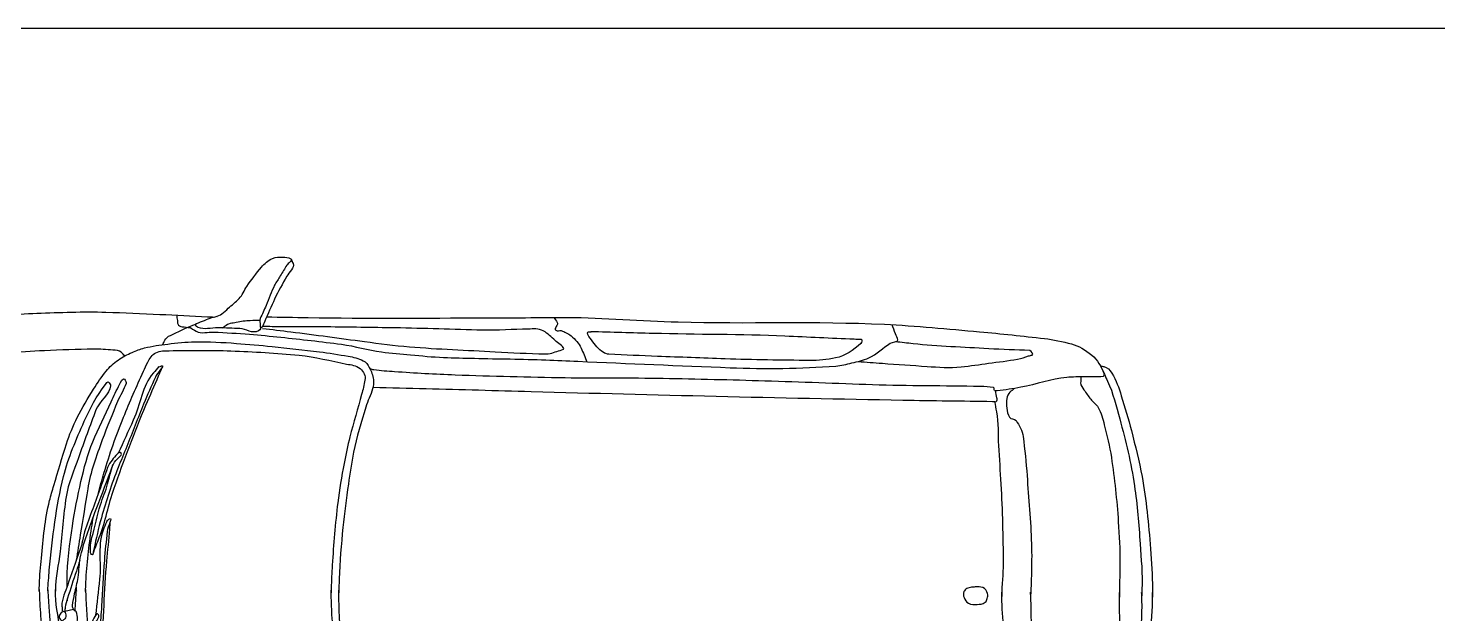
# Model space of a CAD drawing. Header units: millimetres. Extents: x 2646 to 50990, y 12226 to 40347.
# Drawn here: x 41275 to 44903, y 17131 to 18637 of the extents above; entities that cross this region are included whole.
import ezdxf

# ---------------------------------------------------------------- set-up
doc = ezdxf.new("R2010")
doc.units = ezdxf.units.MM
doc.layers.add('www.cad-blocks.net', color=7, linetype='Continuous')

# ---------------------------------------------------------------- blocks, each defined once
blk = doc.blocks.new('A$C5FE4234F')
blk.add_line((0.7653, 0.7818), (0.7871, 0.7884))
for points, knots in [([(0.9864, 1.4782), (0.9879, 1.4819), (0.9894, 1.4857), (0.9909, 1.4895), (0.9932, 1.4955), (0.9991, 1.4998), (1.0048, 1.5029), (1.0235, 1.5129), (1.0422, 1.5224), (1.0612, 1.5315), (1.0743, 1.5377), (1.0874, 1.5438), (1.1005, 1.5499), (1.1117, 1.5551), (1.1252, 1.5559), (1.1347, 1.5639), (1.1404, 1.5686), (1.1453, 1.574), (1.1506, 1.5791), (1.1595, 1.5877), (1.1685, 1.5962), (1.1772, 1.6052), (1.1858, 1.6141), (1.1889, 1.6271), (1.1956, 1.6376), (1.2066, 1.655), (1.2183, 1.6718), (1.231, 1.6884), (1.2387, 1.6983), (1.2468, 1.7068), (1.2589, 1.7126), (1.2674, 1.7166), (1.2758, 1.7161), (1.2843, 1.7164), (1.2915, 1.7167), (1.2987, 1.7176), (1.3058, 1.7132), (1.3087, 1.7115), (1.3056, 1.7071), (1.3038, 1.7049), (1.3015, 1.702), (1.2979, 1.6999), (1.2961, 1.6966), (1.2908, 1.6873), (1.2857, 1.6779), (1.2805, 1.6685), (1.276, 1.6602), (1.2711, 1.6521), (1.2671, 1.6436), (1.259, 1.6266), (1.2541, 1.6082), (1.2474, 1.5906), (1.2431, 1.5792), (1.2384, 1.5678), (1.2339, 1.5564), (1.2301, 1.5464), (1.2416, 1.5303), (1.231, 1.5244), (1.2152, 1.5156), (1.199, 1.5283), (1.1829, 1.5282), (1.1643, 1.5282), (1.1457, 1.5284), (1.1271, 1.5276), (1.118, 1.5272), (1.109, 1.5252), (1.0999, 1.5244), (1.0919, 1.5237), (1.0838, 1.5238), (1.0758, 1.5263), (1.0727, 1.5273), (1.0681, 1.5296), (1.0688, 1.5327), (1.069, 1.5335), (1.0692, 1.5344), (1.0695, 1.5352)], [0, 0, 0, 0, 0.01544, 0.01544, 0.01544, 0.039831, 0.039831, 0.039831, 0.119745, 0.119745, 0.119745, 0.174587, 0.174587, 0.174587, 0.221301, 0.221301, 0.221301, 0.249039, 0.249039, 0.249039, 0.296111, 0.296111, 0.296111, 0.3432, 0.3432, 0.3432, 0.421561, 0.421561, 0.421561, 0.468178, 0.468178, 0.468178, 0.500571, 0.500571, 0.500571, 0.528093, 0.528093, 0.528093, 0.538925, 0.538925, 0.538925, 0.553295, 0.553295, 0.553295, 0.5938, 0.5938, 0.5938, 0.629594, 0.629594, 0.629594, 0.70099, 0.70099, 0.70099, 0.747518, 0.747518, 0.747518, 0.788046, 0.788046, 0.788046, 0.849098, 0.849098, 0.849098, 0.919573, 0.919573, 0.919573, 0.954241, 0.954241, 0.954241, 0.984767, 0.984767, 0.984767, 0.996688, 0.996688, 0.996688, 1, 1, 1, 1]), ([(1.3069, 1.7116), (1.3087, 1.7083), (1.3104, 1.705), (1.3121, 1.7018), (1.3178, 1.6909), (1.3024, 1.6792), (1.2971, 1.668), (1.2876, 1.648), (1.277, 1.6287), (1.2686, 1.6083), (1.2608, 1.589), (1.2535, 1.5695), (1.2459, 1.5501), (1.2438, 1.5449), (1.2417, 1.5397), (1.2396, 1.5346), (1.2392, 1.5335), (1.237, 1.5325), (1.2365, 1.5335), (1.2362, 1.5344), (1.2358, 1.5352), (1.2354, 1.5361)], [0, 0, 0, 0, 0.055509, 0.055509, 0.055509, 0.240686, 0.240686, 0.240686, 0.572313, 0.572313, 0.572313, 0.885408, 0.885408, 0.885408, 0.96948, 0.96948, 0.96948, 0.985897, 0.985897, 0.985897, 1, 1, 1, 1]), ([(1.0514, 1.5267), (1.0579, 1.5233), (1.0644, 1.5198), (1.071, 1.5164), (1.0843, 1.5093), (1.1011, 1.5166), (1.1162, 1.5164), (1.1469, 1.516), (1.1776, 1.516), (1.2082, 1.515), (1.2352, 1.5142), (1.2622, 1.5124), (1.2892, 1.5109), (1.3414, 1.5079), (1.3935, 1.5042), (1.4457, 1.4999), (1.4807, 1.4969), (1.5149, 1.4874), (1.55, 1.4847), (1.5749, 1.4828), (1.5998, 1.4816), (1.6248, 1.4806), (1.6531, 1.4795), (1.6815, 1.4776), (1.7099, 1.4778), (1.7364, 1.4781), (1.7629, 1.4787), (1.7895, 1.4792), (1.8508, 1.4805), (1.9121, 1.4828), (1.9734, 1.4834), (2.0009, 1.4836), (2.0283, 1.4833), (2.0558, 1.4834), (2.1864, 1.4835), (2.317, 1.4841), (2.4476, 1.4847), (2.5384, 1.4852), (2.6289, 1.4905), (2.7194, 1.5013), (2.7334, 1.5029), (2.7469, 1.5071), (2.7606, 1.5109), (2.7752, 1.5149), (2.7895, 1.5193), (2.8031, 1.526), (2.8233, 1.5359), (2.8386, 1.5539), (2.8566, 1.566), (2.8625, 1.5699), (2.8764, 1.5693), (2.8759, 1.5756), (2.8754, 1.5804), (2.8711, 1.5856), (2.869, 1.5907), (2.8658, 1.5985), (2.8626, 1.6062), (2.8594, 1.614)], [0, 0, 0, 0, 0.011723, 0.011723, 0.011723, 0.035683, 0.035683, 0.035683, 0.084334, 0.084334, 0.084334, 0.127226, 0.127226, 0.127226, 0.210201, 0.210201, 0.210201, 0.26596, 0.26596, 0.26596, 0.30559, 0.30559, 0.30559, 0.350629, 0.350629, 0.350629, 0.392746, 0.392746, 0.392746, 0.490062, 0.490062, 0.490062, 0.533625, 0.533625, 0.533625, 0.740914, 0.740914, 0.740914, 0.884938, 0.884938, 0.884938, 0.907309, 0.907309, 0.907309, 0.931199, 0.931199, 0.931199, 0.966523, 0.966523, 0.966523, 0.977895, 0.977895, 0.977895, 0.98669, 0.98669, 0.98669, 1, 1, 1, 1]), ([(1.2503, 1.5614), (1.2859, 1.5625), (1.3215, 1.5635), (1.3571, 1.5646), (1.5075, 1.569), (1.6577, 1.5771), (1.808, 1.5839), (1.8799, 1.5871), (1.9516, 1.5919), (2.0235, 1.5949), (2.1186, 1.5987), (2.2139, 1.5947), (2.309, 1.5962), (2.4858, 1.5992), (2.6627, 1.6147), (2.8395, 1.6141), (2.9214, 1.6139), (3.0033, 1.6094), (3.0852, 1.6059), (3.1411, 1.6035), (3.1968, 1.5999), (3.2526, 1.5962), (3.2762, 1.5947), (3.2994, 1.5903), (3.3226, 1.5852), (3.3422, 1.5809), (3.359, 1.5721), (3.3762, 1.5591), (3.392, 1.547), (3.4016, 1.5307), (3.4091, 1.515), (3.4104, 1.5122), (3.411, 1.506), (3.4077, 1.5054), (3.3922, 1.5025), (3.3766, 1.5039), (3.3611, 1.5026), (3.3455, 1.5013), (3.3299, 1.5008), (3.3144, 1.4985), (3.2745, 1.4925), (3.2371, 1.4777), (3.1977, 1.4682), (3.1776, 1.4633), (3.1575, 1.4594), (3.1373, 1.4558), (3.135, 1.4554), (3.1328, 1.4562), (3.1305, 1.4572), (3.1281, 1.4582), (3.1302, 1.4638), (3.1277, 1.4641), (3.1163, 1.4654), (3.1049, 1.4658), (3.0934, 1.4655), (3.001, 1.4628), (2.9086, 1.4584), (2.8162, 1.4572), (2.7237, 1.456), (2.6313, 1.4559), (2.5389, 1.4544), (2.4515, 1.4531), (2.3641, 1.4513), (2.2767, 1.4489), (2.1928, 1.4466), (2.1089, 1.4419), (2.0249, 1.4393), (1.9306, 1.4364), (1.8364, 1.4348), (1.7421, 1.4338), (1.69, 1.4332), (1.6378, 1.4341), (1.5857, 1.4352), (1.5678, 1.4355), (1.5499, 1.4357), (1.5321, 1.4379), (1.5289, 1.4383), (1.5256, 1.4388), (1.5223, 1.4392)], [0, 0, 0, 0, 0.026108, 0.026108, 0.026108, 0.136308, 0.136308, 0.136308, 0.188997, 0.188997, 0.188997, 0.25871, 0.25871, 0.25871, 0.388323, 0.388323, 0.388323, 0.44835, 0.44835, 0.44835, 0.489307, 0.489307, 0.489307, 0.50661, 0.50661, 0.50661, 0.521158, 0.521158, 0.521158, 0.534591, 0.534591, 0.534591, 0.536968, 0.536968, 0.536968, 0.548383, 0.548383, 0.548383, 0.559823, 0.559823, 0.559823, 0.589255, 0.589255, 0.589255, 0.604309, 0.604309, 0.604309, 0.606019, 0.606019, 0.606019, 0.607828, 0.607828, 0.607828, 0.616214, 0.616214, 0.616214, 0.683946, 0.683946, 0.683946, 0.751651, 0.751651, 0.751651, 0.81568, 0.81568, 0.81568, 0.877227, 0.877227, 0.877227, 0.946283, 0.946283, 0.946283, 0.984492, 0.984492, 0.984492, 0.99758, 0.99758, 0.99758, 1, 1, 1, 1]), ([(1.2411, 1.5315), (1.2654, 1.5297), (1.2896, 1.5279), (1.3139, 1.526), (1.3775, 1.5212), (1.4411, 1.5149), (1.5047, 1.5095), (1.5435, 1.5062), (1.5824, 1.5027), (1.6213, 1.5013), (1.695, 1.4984), (1.7687, 1.4993), (1.8423, 1.4985), (1.8849, 1.4981), (1.9274, 1.4977), (1.97, 1.4985), (1.9819, 1.4987), (1.9929, 1.5037), (2.0043, 1.5081), (2.0092, 1.5101), (2.0192, 1.5119), (2.018, 1.515), (2.0156, 1.5211), (2.0027, 1.528), (1.9947, 1.5343), (1.9842, 1.5425), (1.9762, 1.5514), (1.9631, 1.5577), (1.9503, 1.5638), (1.9375, 1.5612), (1.9247, 1.5605), (1.8853, 1.5582), (1.846, 1.5531), (1.8066, 1.5522), (1.7317, 1.5505), (1.6566, 1.5503), (1.5815, 1.5481), (1.523, 1.5463), (1.4644, 1.5446), (1.4059, 1.5426), (1.3592, 1.5409), (1.3125, 1.538), (1.2659, 1.537), (1.2574, 1.5369), (1.2489, 1.5367), (1.2404, 1.5365)], [0, 0, 0, 0, 0.046352, 0.046352, 0.046352, 0.168022, 0.168022, 0.168022, 0.242332, 0.242332, 0.242332, 0.382744, 0.382744, 0.382744, 0.463846, 0.463846, 0.463846, 0.48649, 0.48649, 0.48649, 0.496247, 0.496247, 0.496247, 0.515476, 0.515476, 0.515476, 0.540443, 0.540443, 0.540443, 0.564924, 0.564924, 0.564924, 0.640104, 0.640104, 0.640104, 0.783146, 0.783146, 0.783146, 0.894824, 0.894824, 0.894824, 0.983843, 0.983843, 0.983843, 1, 1, 1, 1]), ([(1.9887, 1.5933), (1.9918, 1.5892), (1.995, 1.5852), (1.9981, 1.5811), (2.0023, 1.5756), (1.9893, 1.5652), (1.9954, 1.5605), (1.9993, 1.5574), (2.0049, 1.5619), (2.0091, 1.5605), (2.0179, 1.5573), (2.0271, 1.5544), (2.0352, 1.5481), (2.0466, 1.5391), (2.0567, 1.5301), (2.0626, 1.5178), (2.0681, 1.5063), (2.0736, 1.4948), (2.0791, 1.4834)], [0, 0, 0, 0, 0.097634, 0.097634, 0.097634, 0.229606, 0.229606, 0.229606, 0.316556, 0.316556, 0.316556, 0.499472, 0.499472, 0.499472, 0.758434, 0.758434, 0.758434, 1, 1, 1, 1]), ([(2.0853, 1.5618), (2.1388, 1.5627), (2.1923, 1.5637), (2.2459, 1.5646), (2.3589, 1.5665), (2.4718, 1.5728), (2.5849, 1.5728), (2.6444, 1.5728), (2.7038, 1.5728), (2.7633, 1.5728), (2.7693, 1.5728), (2.7752, 1.5728), (2.7812, 1.5728), (2.7848, 1.5728), (2.7839, 1.5643), (2.7812, 1.5618), (2.7628, 1.5453), (2.7426, 1.5275), (2.718, 1.5219), (2.6961, 1.5169), (2.6743, 1.5129), (2.6521, 1.5123), (2.5794, 1.5101), (2.5067, 1.5074), (2.4339, 1.5068), (2.3758, 1.5062), (2.3177, 1.5058), (2.2596, 1.5054), (2.218, 1.5051), (2.1763, 1.5052), (2.1347, 1.5054), (2.1295, 1.5054), (2.1244, 1.5067), (2.1196, 1.5095), (2.1061, 1.5172), (2.0981, 1.528), (2.088, 1.5398), (2.0832, 1.5455), (2.0772, 1.5519), (2.077, 1.5577), (2.077, 1.5588), (2.0785, 1.5605), (2.0798, 1.5605), (2.0821, 1.5605), (2.0844, 1.5605), (2.0866, 1.5605)], [0, 0, 0, 0, 0.110236, 0.110236, 0.110236, 0.342992, 0.342992, 0.342992, 0.465458, 0.465458, 0.465458, 0.477705, 0.477705, 0.477705, 0.485264, 0.485264, 0.485264, 0.536535, 0.536535, 0.536535, 0.582235, 0.582235, 0.582235, 0.732069, 0.732069, 0.732069, 0.851713, 0.851713, 0.851713, 0.93744, 0.93744, 0.93744, 0.948183, 0.948183, 0.948183, 0.97821, 0.97821, 0.97821, 0.992621, 0.992621, 0.992621, 0.99529, 0.99529, 0.99529, 1, 1, 1, 1]), ([(2.776, 1.5154), (2.7969, 1.5148), (2.8179, 1.5142), (2.8388, 1.5136), (2.8772, 1.5126), (2.9157, 1.5117), (2.9541, 1.5109), (2.9834, 1.5102), (3.0127, 1.5091), (3.0419, 1.5136), (3.0656, 1.5173), (3.0886, 1.5218), (3.1119, 1.526), (3.1367, 1.5305), (3.1614, 1.5347), (3.1861, 1.5398), (3.1956, 1.5418), (3.2044, 1.5463), (3.2135, 1.5494), (3.2167, 1.5505), (3.2201, 1.5512), (3.2231, 1.5522), (3.227, 1.5535), (3.2206, 1.5631), (3.2163, 1.5632), (3.181, 1.5643), (3.1458, 1.5625), (3.1106, 1.5632), (3.0456, 1.5645), (2.9805, 1.563), (2.9157, 1.5673), (2.9005, 1.5683), (2.8854, 1.5694), (2.8703, 1.5704)], [0, 0, 0, 0, 0.077528, 0.077528, 0.077528, 0.21978, 0.21978, 0.21978, 0.328184, 0.328184, 0.328184, 0.415869, 0.415869, 0.415869, 0.508854, 0.508854, 0.508854, 0.54474, 0.54474, 0.54474, 0.557068, 0.557068, 0.557068, 0.573074, 0.573074, 0.573074, 0.703434, 0.703434, 0.703434, 0.943893, 0.943893, 0.943893, 1, 1, 1, 1]), ([(0, 0.8032), (0, 0.8073), (0.0001, 0.8115), (0.0001, 0.8157), (0.0011, 0.8795), (0.0037, 0.9436), (0.0153, 1.0066), (0.0238, 1.0527), (0.0337, 1.0983), (0.0425, 1.1442), (0.0466, 1.1654), (0.0505, 1.1866), (0.0546, 1.2078), (0.0622, 1.2469), (0.0756, 1.2846), (0.0882, 1.3227), (0.0945, 1.342), (0.1013, 1.361), (0.1148, 1.3773), (0.1266, 1.3917), (0.1414, 1.4009), (0.1566, 1.4104), (0.1697, 1.4186), (0.1826, 1.4265), (0.1965, 1.4333), (0.2366, 1.4527), (0.2769, 1.4702), (0.3195, 1.4825), (0.3683, 1.4966), (0.4173, 1.5081), (0.4671, 1.5175), (0.5023, 1.5241), (0.5374, 1.5307), (0.5729, 1.5353), (0.6016, 1.539), (0.6303, 1.5419), (0.6591, 1.5442), (0.7182, 1.549), (0.7773, 1.5541), (0.8366, 1.555), (0.8828, 1.5557), (0.9291, 1.5558), (0.9754, 1.5556), (1.0163, 1.5555), (1.0573, 1.555), (1.0983, 1.555), (1.104, 1.555), (1.1096, 1.555), (1.1153, 1.555)], [0, 0, 0, 0, 0.007683, 0.007683, 0.007683, 0.125649, 0.125649, 0.125649, 0.212062, 0.212062, 0.212062, 0.251911, 0.251911, 0.251911, 0.325662, 0.325662, 0.325662, 0.363112, 0.363112, 0.363112, 0.395949, 0.395949, 0.395949, 0.424294, 0.424294, 0.424294, 0.505873, 0.505873, 0.505873, 0.599338, 0.599338, 0.599338, 0.665442, 0.665442, 0.665442, 0.71881, 0.71881, 0.71881, 0.828307, 0.828307, 0.828307, 0.913794, 0.913794, 0.913794, 0.989522, 0.989522, 0.989522, 1, 1, 1, 1]), ([(1.0181, 1.5554), (1.0193, 1.5508), (1.0204, 1.5462), (1.0216, 1.5416), (1.0222, 1.5389), (1.0209, 1.536), (1.0223, 1.5333), (1.0245, 1.5289), (1.0294, 1.5267), (1.0339, 1.5264), (1.0408, 1.526), (1.0476, 1.5256), (1.0544, 1.5252)], [0, 0, 0, 0, 0.251232, 0.251232, 0.251232, 0.398162, 0.398162, 0.398162, 0.63827, 0.63827, 0.63827, 1, 1, 1, 1]), ([(1.1387, 1.528), (1.1406, 1.5298), (1.1425, 1.5317), (1.1444, 1.5335), (1.1517, 1.5406), (1.1629, 1.5422), (1.1729, 1.5444), (1.1847, 1.5471), (1.1965, 1.5499), (1.2086, 1.5507), (1.2168, 1.5512), (1.225, 1.5517), (1.2331, 1.5522)], [0, 0, 0, 0, 0.080213, 0.080213, 0.080213, 0.387183, 0.387183, 0.387183, 0.752255, 0.752255, 0.752255, 1, 1, 1, 1]), ([(3.4, 1.532), (3.4029, 1.5317), (3.4058, 1.5313), (3.4087, 1.531), (3.4174, 1.5299), (3.425, 1.523), (3.43, 1.5153), (3.4419, 1.4968), (3.45, 1.4781), (3.457, 1.4582), (3.4674, 1.4287), (3.4779, 1.3995), (3.4869, 1.3697), (3.4987, 1.3309), (3.5104, 1.2922), (3.5197, 1.2527), (3.5266, 1.2229), (3.5321, 1.1929), (3.5367, 1.1627), (3.5415, 1.1314), (3.5459, 1.1), (3.5495, 1.0685), (3.5535, 1.0343), (3.5581, 1.0002), (3.5595, 0.9658), (3.5598, 0.9585), (3.5601, 0.9511), (3.5604, 0.9438)], [0, 0, 0, 0, 0.013963, 0.013963, 0.013963, 0.056349, 0.056349, 0.056349, 0.157398, 0.157398, 0.157398, 0.306807, 0.306807, 0.306807, 0.501208, 0.501208, 0.501208, 0.647616, 0.647616, 0.647616, 0.799691, 0.799691, 0.799691, 0.964847, 0.964847, 0.964847, 1, 1, 1, 1]), ([(3.4019, 1.5289), (3.4079, 1.5172), (3.414, 1.5055), (3.42, 1.4939), (3.4357, 1.4637), (3.4453, 1.4308), (3.4556, 1.3982), (3.4735, 1.3422), (3.4901, 1.2861), (3.5012, 1.2284), (3.5106, 1.1791), (3.5171, 1.1297), (3.5225, 1.08), (3.5268, 1.041), (3.5325, 1.0021), (3.5325, 0.9629), (3.5325, 0.9562), (3.5325, 0.9495), (3.5325, 0.9427)], [0, 0, 0, 0, 0.065251, 0.065251, 0.065251, 0.233902, 0.233902, 0.233902, 0.524564, 0.524564, 0.524564, 0.772447, 0.772447, 0.772447, 0.966602, 0.966602, 0.966602, 1, 1, 1, 1]), ([(0.6972, 0.8307), (0.6971, 0.8368), (0.6971, 0.8428), (0.697, 0.8489), (0.6967, 0.8711), (0.698, 0.8934), (0.699, 0.9156), (0.7013, 0.9654), (0.7035, 1.0153), (0.7134, 1.0643), (0.7161, 1.0776), (0.7194, 1.0906), (0.7227, 1.1037), (0.7315, 1.14), (0.7405, 1.1761), (0.7501, 1.2121), (0.7564, 1.2358), (0.7651, 1.2587), (0.775, 1.2813), (0.7862, 1.3071), (0.7997, 1.3315), (0.8135, 1.3561), (0.8227, 1.3725), (0.8327, 1.3882), (0.8439, 1.4035), (0.8523, 1.4149), (0.8623, 1.4246), (0.8736, 1.4333), (0.8846, 1.4417), (0.8961, 1.4485), (0.9085, 1.4546), (0.9187, 1.4596), (0.9288, 1.4644), (0.9397, 1.4675), (0.9593, 1.473), (0.979, 1.4771), (0.9991, 1.4803), (1.0223, 1.4841), (1.0454, 1.488), (1.0688, 1.4892), (1.1044, 1.491), (1.14, 1.4912), (1.1755, 1.49), (1.2062, 1.4889), (1.237, 1.4877), (1.2677, 1.486), (1.3085, 1.4837), (1.3492, 1.4808), (1.39, 1.4779), (1.4149, 1.4761), (1.4397, 1.4728), (1.4645, 1.4699), (1.4779, 1.4683), (1.491, 1.466), (1.5038, 1.4602), (1.5112, 1.4569), (1.5155, 1.4504), (1.5199, 1.4433), (1.5259, 1.4334), (1.5302, 1.4236), (1.5319, 1.4128), (1.5331, 1.4048), (1.5332, 1.3964), (1.5311, 1.3886), (1.5268, 1.3726), (1.5199, 1.3573), (1.5158, 1.3412), (1.5061, 1.3024), (1.4953, 1.2636), (1.4894, 1.2239), (1.4853, 1.1964), (1.4823, 1.1688), (1.4798, 1.1411), (1.4764, 1.1039), (1.4731, 1.0667), (1.4709, 1.0293), (1.4684, 0.9851), (1.4664, 0.941), (1.4669, 0.8968), (1.4671, 0.8849), (1.4676, 0.873), (1.4677, 0.8612)], [0, 0, 0, 0, 0.009558, 0.009558, 0.009558, 0.044718, 0.044718, 0.044718, 0.123377, 0.123377, 0.123377, 0.144685, 0.144685, 0.144685, 0.203547, 0.203547, 0.203547, 0.242242, 0.242242, 0.242242, 0.286528, 0.286528, 0.286528, 0.316217, 0.316217, 0.316217, 0.33834, 0.33834, 0.33834, 0.359861, 0.359861, 0.359861, 0.377665, 0.377665, 0.377665, 0.40963, 0.40963, 0.40963, 0.446651, 0.446651, 0.446651, 0.502798, 0.502798, 0.502798, 0.551392, 0.551392, 0.551392, 0.61591, 0.61591, 0.61591, 0.655398, 0.655398, 0.655398, 0.676698, 0.676698, 0.676698, 0.68896, 0.68896, 0.68896, 0.706251, 0.706251, 0.706251, 0.718961, 0.718961, 0.718961, 0.745199, 0.745199, 0.745199, 0.808488, 0.808488, 0.808488, 0.852395, 0.852395, 0.852395, 0.911434, 0.911434, 0.911434, 0.981248, 0.981248, 0.981248, 1, 1, 1, 1]), ([(3.3509, 1.5019), (3.3509, 1.4966), (3.3509, 1.4914), (3.3509, 1.4861), (3.351, 1.4797), (3.3564, 1.4745), (3.3602, 1.4692), (3.3662, 1.461), (3.3723, 1.4532), (3.3787, 1.4456), (3.3849, 1.4383), (3.3936, 1.4334), (3.3989, 1.4253), (3.4078, 1.4118), (3.4121, 1.3966), (3.4166, 1.3814), (3.4247, 1.3539), (3.4331, 1.3267), (3.4385, 1.2986), (3.449, 1.2439), (3.4576, 1.1893), (3.4638, 1.134), (3.4678, 1.0983), (3.4716, 1.0626), (3.473, 1.0267), (3.474, 1.0034), (3.4736, 0.98), (3.4747, 0.9566), (3.475, 0.9512), (3.4752, 0.9459), (3.4755, 0.9405)], [0, 0, 0, 0, 0.026845, 0.026845, 0.026845, 0.05966, 0.05966, 0.05966, 0.11083, 0.11083, 0.11083, 0.159586, 0.159586, 0.159586, 0.240232, 0.240232, 0.240232, 0.386066, 0.386066, 0.386066, 0.669605, 0.669605, 0.669605, 0.852993, 0.852993, 0.852993, 0.972434, 0.972434, 0.972434, 1, 1, 1, 1]), ([(0.8901, 1.4446), (0.8869, 1.4476), (0.8837, 1.4506), (0.8804, 1.4536), (0.875, 1.4586), (0.8662, 1.4582), (0.8588, 1.4584), (0.8421, 1.4589), (0.8252, 1.4595), (0.8085, 1.4584), (0.7665, 1.4556), (0.7245, 1.4531), (0.6827, 1.4488), (0.6179, 1.4421), (0.5532, 1.4353), (0.4885, 1.4284), (0.4485, 1.4241), (0.4085, 1.4199), (0.3686, 1.4151), (0.3195, 1.4092), (0.271, 1.3992), (0.2224, 1.3899), (0.2004, 1.3857), (0.1786, 1.3804), (0.1565, 1.3767), (0.155, 1.3764), (0.1535, 1.3762), (0.1521, 1.3759)], [0, 0, 0, 0, 0.017744, 0.017744, 0.017744, 0.047302, 0.047302, 0.047302, 0.114618, 0.114618, 0.114618, 0.283398, 0.283398, 0.283398, 0.544479, 0.544479, 0.544479, 0.705728, 0.705728, 0.705728, 0.904157, 0.904157, 0.904157, 0.994065, 0.994065, 0.994065, 1, 1, 1, 1]), ([(0.8377, 1.0869), (0.8413, 1.1052), (0.8455, 1.1233), (0.85, 1.1414), (0.8622, 1.1907), (0.8771, 1.2391), (0.8939, 1.2871), (0.9081, 1.3276), (0.9239, 1.3674), (0.9395, 1.4074), (0.9426, 1.4154), (0.9461, 1.4232), (0.9496, 1.4311), (0.9541, 1.441), (0.9596, 1.451), (0.9699, 1.4565), (0.9808, 1.4623), (0.9922, 1.4626), (1.0037, 1.4633), (1.0566, 1.4663), (1.1095, 1.4696), (1.1624, 1.47), (1.2209, 1.4705), (1.2795, 1.4699), (1.338, 1.4666), (1.3795, 1.4644), (1.4203, 1.4563), (1.4613, 1.4497), (1.4735, 1.4478), (1.4853, 1.4479), (1.4968, 1.4395), (1.5067, 1.4323), (1.5117, 1.4212), (1.5103, 1.4107), (1.5087, 1.3983), (1.5063, 1.3858), (1.5035, 1.3735), (1.4953, 1.3367), (1.4857, 1.3003), (1.4782, 1.2634), (1.4736, 1.2403), (1.4698, 1.2172), (1.4664, 1.1939), (1.4614, 1.1601), (1.4571, 1.1263), (1.4546, 1.0923), (1.4506, 1.0387), (1.4486, 0.985), (1.4478, 0.9314), (1.4475, 0.9116), (1.4471, 0.8918), (1.4478, 0.8721), (1.448, 0.8682), (1.4481, 0.8643), (1.4482, 0.8604)], [0, 0, 0, 0, 0.03693, 0.03693, 0.03693, 0.137509, 0.137509, 0.137509, 0.222535, 0.222535, 0.222535, 0.239582, 0.239582, 0.239582, 0.261067, 0.261067, 0.261067, 0.283839, 0.283839, 0.283839, 0.388875, 0.388875, 0.388875, 0.505, 0.505, 0.505, 0.587262, 0.587262, 0.587262, 0.61165, 0.61165, 0.61165, 0.632678, 0.632678, 0.632678, 0.657714, 0.657714, 0.657714, 0.7324, 0.7324, 0.7324, 0.778971, 0.778971, 0.778971, 0.84661, 0.84661, 0.84661, 0.953081, 0.953081, 0.953081, 0.992274, 0.992274, 0.992274, 1, 1, 1, 1]), ([(1.532, 1.3929), (1.5775, 1.3939), (1.623, 1.3949), (1.6685, 1.3958), (1.7587, 1.3978), (1.8489, 1.3989), (1.9391, 1.4005), (2.0977, 1.4034), (2.2564, 1.4065), (2.415, 1.4099), (2.5752, 1.4132), (2.7354, 1.4174), (2.8956, 1.4216), (2.9726, 1.4236), (3.0496, 1.4263), (3.1266, 1.4286), (3.1297, 1.4287), (3.1328, 1.4273), (3.1359, 1.4288), (3.139, 1.4302), (3.1379, 1.4349), (3.1372, 1.4379), (3.1359, 1.444), (3.1345, 1.4501), (3.1331, 1.4562)], [0, 0, 0, 0, 0.083621, 0.083621, 0.083621, 0.249431, 0.249431, 0.249431, 0.541039, 0.541039, 0.541039, 0.835537, 0.835537, 0.835537, 0.97709, 0.97709, 0.97709, 0.98284, 0.98284, 0.98284, 0.988502, 0.988502, 0.988502, 1, 1, 1, 1]), ([(3.1808, 1.4643), (3.1771, 1.4609), (3.1735, 1.4574), (3.1699, 1.454), (3.1657, 1.45), (3.1641, 1.4437), (3.1631, 1.438), (3.1618, 1.4296), (3.1627, 1.421), (3.164, 1.4126), (3.1652, 1.4047), (3.1672, 1.397), (3.1716, 1.3898), (3.175, 1.384), (3.1854, 1.3875), (3.1892, 1.3822), (3.1984, 1.3698), (3.207, 1.3566), (3.2095, 1.3417), (3.2149, 1.3085), (3.2199, 1.2753), (3.2238, 1.242), (3.2306, 1.1838), (3.2385, 1.1258), (3.2431, 1.0673), (3.2453, 1.0397), (3.2461, 1.0121), (3.2465, 0.9845), (3.2468, 0.9679), (3.2473, 0.9513), (3.2465, 0.9347), (3.2465, 0.9336), (3.2464, 0.9325), (3.2464, 0.9314)], [0, 0, 0, 0, 0.026879, 0.026879, 0.026879, 0.058029, 0.058029, 0.058029, 0.103407, 0.103407, 0.103407, 0.146418, 0.146418, 0.146418, 0.180868, 0.180868, 0.180868, 0.261947, 0.261947, 0.261947, 0.442161, 0.442161, 0.442161, 0.756704, 0.756704, 0.756704, 0.904976, 0.904976, 0.904976, 0.994168, 0.994168, 0.994168, 1, 1, 1, 1]), ([(0.9788, 1.4209), (0.9811, 1.4217), (0.9834, 1.4225), (0.9857, 1.4232), (0.9961, 1.4267), (0.9751, 1.4041), (0.9712, 1.3939), (0.9621, 1.3703), (0.9525, 1.3471), (0.9441, 1.3233), (0.9311, 1.2864), (0.9187, 1.2492), (0.9057, 1.2123), (0.8993, 1.1938), (0.8922, 1.1756), (0.8857, 1.1571), (0.8707, 1.1142), (0.8592, 1.0703), (0.8486, 1.0261), (0.8421, 0.9992), (0.8378, 0.972), (0.8327, 0.945), (0.8318, 0.9403), (0.8318, 0.9354), (0.831, 0.9309), (0.8306, 0.9285), (0.8248, 0.9325), (0.8245, 0.935), (0.8232, 0.9481), (0.8241, 0.9616), (0.8267, 0.9745), (0.8325, 1.0029), (0.8375, 1.0316), (0.8449, 1.0597), (0.8498, 1.078), (0.8566, 1.0956), (0.8606, 1.114), (0.8642, 1.1307), (0.8678, 1.1474), (0.8715, 1.164)], [0, 0, 0, 0, 0.009526, 0.009526, 0.009526, 0.052295, 0.052295, 0.052295, 0.150844, 0.150844, 0.150844, 0.303977, 0.303977, 0.303977, 0.380571, 0.380571, 0.380571, 0.558138, 0.558138, 0.558138, 0.6659, 0.6659, 0.6659, 0.684366, 0.684366, 0.684366, 0.694359, 0.694359, 0.694359, 0.745933, 0.745933, 0.745933, 0.859593, 0.859593, 0.859593, 0.933253, 0.933253, 0.933253, 1, 1, 1, 1]), ([(0.8314, 0.933), (0.8361, 0.9471), (0.8408, 0.9611), (0.8456, 0.9752), (0.8596, 1.0171), (0.8651, 1.0615), (0.878, 1.1038), (0.9001, 1.1767), (0.9234, 1.2493), (0.9501, 1.3206), (0.9597, 1.3463), (0.9697, 1.3717), (0.9792, 1.3974), (0.9817, 1.4042), (0.9842, 1.411), (0.9867, 1.4178)], [0, 0, 0, 0, 0.087302, 0.087302, 0.087302, 0.347691, 0.347691, 0.347691, 0.796219, 0.796219, 0.796219, 0.957354, 0.957354, 0.957354, 1, 1, 1, 1]), ([(0.9789, 1.4212), (0.9744, 1.4156), (0.9699, 1.4099), (0.9654, 1.4043), (0.9378, 1.3699), (0.9357, 1.3213), (0.9193, 1.2804), (0.9077, 1.2517), (0.8962, 1.2229), (0.8846, 1.1941)], [0, 0, 0, 0, 0.087951, 0.087951, 0.087951, 0.623028, 0.623028, 0.623028, 1, 1, 1, 1]), ([(3.1316, 1.4281), (3.1337, 1.4194), (3.1358, 1.4108), (3.1379, 1.402), (3.1447, 1.3735), (3.144, 1.3445), (3.147, 1.3157), (3.1505, 1.2828), (3.154, 1.2499), (3.1574, 1.217), (3.1646, 1.1495), (3.1689, 1.0816), (3.1728, 1.0138), (3.1743, 0.986), (3.1702, 0.9579), (3.1728, 0.9302), (3.1728, 0.9296), (3.1729, 0.9291), (3.1729, 0.9285)], [0, 0, 0, 0, 0.053623, 0.053623, 0.053623, 0.226432, 0.226432, 0.226432, 0.424114, 0.424114, 0.424114, 0.830025, 0.830025, 0.830025, 0.996669, 0.996669, 0.996669, 1, 1, 1, 1]), ([(0.7683, 0.8457), (0.7681, 0.8514), (0.7678, 0.8571), (0.7676, 0.8629), (0.7657, 0.909), (0.7706, 0.9552), (0.7752, 1.0013), (0.779, 1.0402), (0.7848, 1.0785), (0.7919, 1.1169), (0.7983, 1.152), (0.8052, 1.187), (0.8177, 1.2204), (0.8309, 1.2559), (0.8457, 1.2905), (0.8601, 1.3254), (0.8665, 1.3407), (0.8729, 1.3558), (0.8798, 1.371), (0.8824, 1.3766), (0.8884, 1.3902), (0.892, 1.3847), (0.8943, 1.3813), (0.8975, 1.3776), (0.8965, 1.3741), (0.8923, 1.3584), (0.8825, 1.3427), (0.8768, 1.3269), (0.865, 1.2941), (0.8526, 1.2604), (0.8419, 1.2265), (0.8287, 1.1845), (0.8151, 1.1423), (0.8101, 1.0987), (0.8055, 1.0591), (0.8009, 1.0196), (0.7964, 0.98), (0.7939, 0.9581), (0.7911, 0.9363), (0.7889, 0.9144)], [0, 0, 0, 0, 0.016412, 0.016412, 0.016412, 0.148876, 0.148876, 0.148876, 0.260485, 0.260485, 0.260485, 0.362346, 0.362346, 0.362346, 0.470533, 0.470533, 0.470533, 0.518033, 0.518033, 0.518033, 0.535512, 0.535512, 0.535512, 0.546576, 0.546576, 0.546576, 0.595413, 0.595413, 0.595413, 0.696968, 0.696968, 0.696968, 0.822796, 0.822796, 0.822796, 0.936915, 0.936915, 0.936915, 1, 1, 1, 1]), ([(0.7191, 0.8324), (0.7196, 0.8502), (0.7201, 0.8679), (0.7206, 0.8857), (0.7218, 0.9274), (0.726, 0.9689), (0.7297, 1.0104), (0.7331, 1.0498), (0.7387, 1.0887), (0.7464, 1.1276), (0.7562, 1.1775), (0.7751, 1.2244), (0.7934, 1.2721), (0.8065, 1.3066), (0.8221, 1.3374), (0.8434, 1.3695), (0.8453, 1.3724), (0.8487, 1.3776), (0.851, 1.3756), (0.8537, 1.3733), (0.8572, 1.3697), (0.8571, 1.3665), (0.8565, 1.3452), (0.8297, 1.3253), (0.8222, 1.3026), (0.8088, 1.2617), (0.795, 1.2198), (0.7828, 1.1778), (0.7729, 1.144), (0.7591, 1.1109), (0.7555, 1.0759), (0.7505, 1.0288), (0.7497, 0.9815), (0.7464, 0.9344), (0.744, 0.9009), (0.7364, 0.8674), (0.7388, 0.8339), (0.7388, 0.8334), (0.7388, 0.8329), (0.7389, 0.8324)], [0, 0, 0, 0, 0.047055, 0.047055, 0.047055, 0.157549, 0.157549, 0.157549, 0.262075, 0.262075, 0.262075, 0.396333, 0.396333, 0.396333, 0.493043, 0.493043, 0.493043, 0.501633, 0.501633, 0.501633, 0.511315, 0.511315, 0.511315, 0.575624, 0.575624, 0.575624, 0.6912, 0.6912, 0.6912, 0.784417, 0.784417, 0.784417, 0.909658, 0.909658, 0.909658, 0.99861, 0.99861, 0.99861, 1, 1, 1, 1]), ([(0.8012, 0.9554), (0.7914, 0.9225), (0.7816, 0.8897), (0.7718, 0.8568), (0.7664, 0.8387), (0.7595, 0.8207), (0.7568, 0.8021), (0.7563, 0.7989), (0.7575, 0.7956), (0.7577, 0.7923), (0.758, 0.7887), (0.7582, 0.785), (0.7583, 0.7814), (0.7584, 0.7775), (0.7528, 0.775), (0.7521, 0.7715), (0.7514, 0.7683), (0.7515, 0.7638), (0.7545, 0.7607), (0.7576, 0.7572), (0.761, 0.7554), (0.765, 0.7548), (0.7717, 0.7537), (0.7783, 0.7531), (0.785, 0.7524), (0.7887, 0.752), (0.7924, 0.7486), (0.7961, 0.7518), (0.7998, 0.7551), (0.7985, 0.7592), (0.7985, 0.7629), (0.7986, 0.7694), (0.7981, 0.776), (0.7949, 0.7825), (0.7939, 0.7845), (0.7903, 0.7831), (0.7891, 0.785), (0.7866, 0.7891), (0.784, 0.7933), (0.7845, 0.7978), (0.7856, 0.8081), (0.787, 0.8184), (0.7886, 0.8286), (0.7909, 0.8423), (0.7941, 0.8559), (0.7956, 0.8698), (0.7966, 0.8791), (0.7965, 0.8885), (0.7971, 0.8978), (0.7976, 0.9052), (0.7978, 0.9125), (0.799, 0.9198), (0.8054, 0.9606), (0.8187, 0.9998), (0.8315, 1.0388), (0.8431, 1.0743), (0.8548, 1.1098), (0.8664, 1.1452), (0.8686, 1.152), (0.8709, 1.1588), (0.8731, 1.1656), (0.8755, 1.1731), (0.8826, 1.1781), (0.8875, 1.1841), (0.889, 1.186), (0.8908, 1.1878), (0.8923, 1.1897), (0.8936, 1.1915), (0.892, 1.1954), (0.8903, 1.1963), (0.8878, 1.1976), (0.8838, 1.194), (0.8815, 1.1914), (0.8771, 1.1863), (0.8728, 1.1815), (0.8693, 1.1758), (0.8653, 1.1694), (0.861, 1.1632), (0.8587, 1.1561), (0.8511, 1.1325), (0.8442, 1.1089), (0.8372, 1.0852), (0.8254, 1.0452), (0.8089, 1.0063), (0.8026, 0.9652), (0.8021, 0.9618), (0.8015, 0.9584), (0.801, 0.955)], [0, 0, 0, 0, 0.105426, 0.105426, 0.105426, 0.163401, 0.163401, 0.163401, 0.17351, 0.17351, 0.17351, 0.184688, 0.184688, 0.184688, 0.196624, 0.196624, 0.196624, 0.208035, 0.208035, 0.208035, 0.220378, 0.220378, 0.220378, 0.240987, 0.240987, 0.240987, 0.252331, 0.252331, 0.252331, 0.263969, 0.263969, 0.263969, 0.284427, 0.284427, 0.284427, 0.290805, 0.290805, 0.290805, 0.304805, 0.304805, 0.304805, 0.336601, 0.336601, 0.336601, 0.379347, 0.379347, 0.379347, 0.408136, 0.408136, 0.408136, 0.430745, 0.430745, 0.430745, 0.557019, 0.557019, 0.557019, 0.671669, 0.671669, 0.671669, 0.693672, 0.693672, 0.693672, 0.717658, 0.717658, 0.717658, 0.725182, 0.725182, 0.725182, 0.732244, 0.732244, 0.732244, 0.742473, 0.742473, 0.742473, 0.762799, 0.762799, 0.762799, 0.78574, 0.78574, 0.78574, 0.861615, 0.861615, 0.861615, 0.989434, 0.989434, 0.989434, 1, 1, 1, 1]), ([(0.8162, 0.8354), (0.8162, 0.8434), (0.8162, 0.8513), (0.8162, 0.8592), (0.8162, 0.9059), (0.8198, 0.9526), (0.8246, 0.9991), (0.8257, 1.0089), (0.8268, 1.0187), (0.8281, 1.0284)], [0, 0, 0, 0, 0.122873, 0.122873, 0.122873, 0.847432, 0.847432, 0.847432, 1, 1, 1, 1]), ([(0.8638, 1.0204), (0.8613, 1.0136), (0.8587, 1.0068), (0.8562, 1), (0.8407, 0.9588), (0.8539, 0.912), (0.851, 0.868), (0.849, 0.8371), (0.847, 0.8061), (0.8449, 0.7752)], [0, 0, 0, 0, 0.087951, 0.087951, 0.087951, 0.623027, 0.623027, 0.623027, 1, 1, 1, 1]), ([(0.8638, 1.02), (0.8657, 1.0215), (0.8677, 1.023), (0.8696, 1.0244), (0.8784, 1.031), (0.8655, 1.0029), (0.865, 0.992), (0.8636, 0.9668), (0.8618, 0.9417), (0.8612, 0.9165), (0.8604, 0.8774), (0.8602, 0.8382), (0.8594, 0.7991), (0.859, 0.7795), (0.8579, 0.7599), (0.8575, 0.7404), (0.8566, 0.695), (0.8594, 0.6496), (0.8631, 0.6043), (0.8654, 0.5768), (0.8698, 0.5496), (0.8733, 0.5223), (0.8739, 0.5176), (0.8757, 0.5129), (0.8761, 0.5084), (0.8763, 0.506), (0.8695, 0.5078), (0.8687, 0.5103), (0.8642, 0.5228), (0.86, 0.5354), (0.8585, 0.5485), (0.855, 0.5774), (0.8508, 0.6061), (0.8492, 0.6351), (0.8481, 0.654), (0.849, 0.6729), (0.8471, 0.6916), (0.8454, 0.7086), (0.8436, 0.7255), (0.8419, 0.7425)], [0, 0, 0, 0, 0.009526, 0.009526, 0.009526, 0.052294, 0.052294, 0.052294, 0.150844, 0.150844, 0.150844, 0.303977, 0.303977, 0.303977, 0.380572, 0.380572, 0.380572, 0.558137, 0.558137, 0.558137, 0.6659, 0.6659, 0.6659, 0.684366, 0.684366, 0.684366, 0.694359, 0.694359, 0.694359, 0.745933, 0.745933, 0.745933, 0.859592, 0.859592, 0.859592, 0.933252, 0.933252, 0.933252, 1, 1, 1, 1]), ([(0.8758, 0.5105), (0.8759, 0.5254), (0.876, 0.5402), (0.8761, 0.555), (0.8764, 0.5992), (0.8678, 0.6431), (0.8668, 0.6873), (0.8651, 0.7634), (0.8647, 0.8397), (0.8677, 0.9158), (0.8689, 0.9432), (0.8705, 0.9705), (0.8715, 0.9978), (0.8717, 1.0051), (0.872, 1.0123), (0.8722, 1.0196)], [0, 0, 0, 0, 0.087303, 0.087303, 0.087303, 0.347691, 0.347691, 0.347691, 0.796219, 0.796219, 0.796219, 0.957355, 0.957355, 0.957355, 1, 1, 1, 1]), ([(3.0946, 0.9493), (3.0903, 0.9477), (3.0861, 0.9462), (3.0818, 0.9446), (3.0785, 0.9433), (3.0762, 0.9398), (3.0748, 0.9365), (3.0727, 0.9319), (3.0738, 0.9261), (3.0762, 0.9213), (3.079, 0.9156), (3.082, 0.9103), (3.088, 0.9071), (3.0953, 0.9032), (3.1033, 0.9042), (3.1107, 0.9052), (3.1176, 0.9061), (3.1246, 0.9062), (3.131, 0.9119), (3.1343, 0.9147), (3.1348, 0.9182), (3.1357, 0.9218), (3.1368, 0.9258), (3.1376, 0.9301), (3.1362, 0.9341), (3.134, 0.9407), (3.1297, 0.9475), (3.123, 0.9493), (3.1165, 0.951), (3.11, 0.9504), (3.1036, 0.9498), (3.1003, 0.9495), (3.097, 0.9492), (3.0937, 0.9488)], [0, 0, 0, 0, 0.077766, 0.077766, 0.077766, 0.139078, 0.139078, 0.139078, 0.226112, 0.226112, 0.226112, 0.331735, 0.331735, 0.331735, 0.461778, 0.461778, 0.461778, 0.583904, 0.583904, 0.583904, 0.646857, 0.646857, 0.646857, 0.717322, 0.717322, 0.717322, 0.832319, 0.832319, 0.832319, 0.943043, 0.943043, 0.943043, 1, 1, 1, 1]), ([(3.3968, 0.3826), (3.3964, 0.3878), (3.396, 0.393), (3.3955, 0.3983), (3.395, 0.4047), (3.4, 0.4103), (3.4034, 0.4159), (3.4087, 0.4246), (3.4141, 0.4328), (3.4199, 0.441), (3.4254, 0.4487), (3.4337, 0.4542), (3.4384, 0.4628), (3.4462, 0.477), (3.4492, 0.4925), (3.4525, 0.508), (3.4583, 0.5361), (3.4644, 0.5639), (3.4675, 0.5923), (3.4735, 0.6476), (3.4777, 0.7029), (3.4793, 0.7584), (3.4803, 0.7943), (3.4812, 0.8302), (3.4797, 0.8661), (3.4788, 0.8894), (3.4765, 0.9127), (3.4757, 0.9361), (3.4755, 0.9415), (3.4753, 0.9469), (3.4751, 0.9523)], [0, 0, 0, 0, 0.026846, 0.026846, 0.026846, 0.059661, 0.059661, 0.059661, 0.11083, 0.11083, 0.11083, 0.159586, 0.159586, 0.159586, 0.240232, 0.240232, 0.240232, 0.386066, 0.386066, 0.386066, 0.669604, 0.669604, 0.669604, 0.852993, 0.852993, 0.852993, 0.972434, 0.972434, 0.972434, 1, 1, 1, 1]), ([(3.4482, 0.3565), (3.451, 0.3571), (3.4539, 0.3577), (3.4567, 0.3583), (3.4654, 0.36), (3.4724, 0.3676), (3.4767, 0.3757), (3.487, 0.395), (3.4937, 0.4144), (3.499, 0.4348), (3.5069, 0.4649), (3.515, 0.4949), (3.5216, 0.5254), (3.5302, 0.5651), (3.5386, 0.6046), (3.5446, 0.6447), (3.5492, 0.675), (3.5522, 0.7053), (3.5543, 0.7357), (3.5565, 0.7674), (3.5583, 0.799), (3.5594, 0.8307), (3.5606, 0.8651), (3.5623, 0.8995), (3.5609, 0.9339), (3.5606, 0.9412), (3.5603, 0.9485), (3.56, 0.9559)], [0, 0, 0, 0, 0.013962, 0.013962, 0.013962, 0.056349, 0.056349, 0.056349, 0.157398, 0.157398, 0.157398, 0.306807, 0.306807, 0.306807, 0.501208, 0.501208, 0.501208, 0.647617, 0.647617, 0.647617, 0.799691, 0.799691, 0.799691, 0.964847, 0.964847, 0.964847, 1, 1, 1, 1]), ([(3.4498, 0.3598), (3.4549, 0.3719), (3.46, 0.3841), (3.4651, 0.3962), (3.4782, 0.4275), (3.485, 0.4611), (3.4927, 0.4944), (3.5059, 0.5517), (3.518, 0.609), (3.5242, 0.6674), (3.5296, 0.7172), (3.532, 0.7671), (3.5334, 0.8171), (3.5344, 0.8562), (3.5369, 0.8955), (3.5337, 0.9345), (3.5332, 0.9412), (3.5326, 0.948), (3.5321, 0.9547)], [0, 0, 0, 0, 0.06525, 0.06525, 0.06525, 0.233901, 0.233901, 0.233901, 0.524564, 0.524564, 0.524564, 0.772447, 0.772447, 0.772447, 0.966601, 0.966601, 0.966601, 1, 1, 1, 1]), ([(0.7982, 0.914), (0.7956, 0.9048), (0.793, 0.8956), (0.7904, 0.8864), (0.7837, 0.8628), (0.7772, 0.8391), (0.7707, 0.8155), (0.7685, 0.8078), (0.7664, 0.8), (0.7659, 0.792), (0.7657, 0.7882), (0.7655, 0.7844), (0.7652, 0.7806)], [0, 0, 0, 0, 0.208685, 0.208685, 0.208685, 0.743136, 0.743136, 0.743136, 0.916826, 0.916826, 0.916826, 1, 1, 1, 1]), ([(3.1722, 0.4382), (3.1736, 0.447), (3.1749, 0.4558), (3.1763, 0.4647), (3.1808, 0.4935), (3.1777, 0.5226), (3.1784, 0.5515), (3.1792, 0.5845), (3.1799, 0.6176), (3.1807, 0.6507), (3.1823, 0.7186), (3.1811, 0.7865), (3.1794, 0.8544), (3.1787, 0.8823), (3.1723, 0.9099), (3.1726, 0.9378), (3.1726, 0.9384), (3.1726, 0.9389), (3.1726, 0.9395)], [0, 0, 0, 0, 0.053624, 0.053624, 0.053624, 0.226432, 0.226432, 0.226432, 0.424114, 0.424114, 0.424114, 0.830025, 0.830025, 0.830025, 0.996667, 0.996667, 0.996667, 1, 1, 1, 1]), ([(3.2242, 0.4061), (3.2203, 0.4092), (3.2164, 0.4124), (3.2125, 0.4155), (3.2079, 0.4191), (3.2058, 0.4252), (3.2044, 0.4309), (3.2024, 0.4393), (3.2027, 0.4479), (3.2032, 0.4563), (3.2037, 0.4642), (3.2051, 0.4721), (3.2089, 0.4796), (3.2119, 0.4857), (3.2225, 0.483), (3.2259, 0.4886), (3.234, 0.5018), (3.2415, 0.5156), (3.2427, 0.5307), (3.2454, 0.5642), (3.2477, 0.5977), (3.2489, 0.6312), (3.2509, 0.6898), (3.254, 0.7483), (3.2539, 0.8069), (3.2539, 0.8345), (3.2523, 0.8621), (3.2505, 0.8897), (3.2494, 0.9063), (3.2486, 0.9229), (3.2464, 0.9393), (3.2463, 0.9404), (3.2462, 0.9415), (3.246, 0.9426)], [0, 0, 0, 0, 0.026878, 0.026878, 0.026878, 0.058029, 0.058029, 0.058029, 0.103407, 0.103407, 0.103407, 0.146419, 0.146419, 0.146419, 0.180868, 0.180868, 0.180868, 0.261948, 0.261948, 0.261948, 0.442161, 0.442161, 0.442161, 0.756704, 0.756704, 0.756704, 0.904976, 0.904976, 0.904976, 0.994167, 0.994167, 0.994167, 1, 1, 1, 1]), ([(0.6972, 0.8348), (0.6976, 0.8288), (0.698, 0.8227), (0.6984, 0.8167), (0.7, 0.7945), (0.703, 0.7724), (0.7059, 0.7503), (0.7122, 0.7009), (0.7185, 0.6513), (0.7324, 0.6033), (0.7362, 0.5903), (0.7405, 0.5776), (0.7448, 0.5648), (0.7566, 0.5294), (0.7685, 0.4942), (0.781, 0.459), (0.7893, 0.4359), (0.7998, 0.4138), (0.8115, 0.3921), (0.8248, 0.3673), (0.8402, 0.3441), (0.8559, 0.3207), (0.8665, 0.3051), (0.8777, 0.2903), (0.8902, 0.2759), (0.8995, 0.2652), (0.9102, 0.2564), (0.9222, 0.2487), (0.9338, 0.2412), (0.9459, 0.2354), (0.9587, 0.2303), (0.9692, 0.2261), (0.9798, 0.2222), (0.9909, 0.22), (1.0108, 0.2161), (1.0309, 0.2137), (1.0511, 0.212), (1.0745, 0.2102), (1.0979, 0.2082), (1.1213, 0.2089), (1.1568, 0.21), (1.1923, 0.2127), (1.2277, 0.2168), (1.2583, 0.2204), (1.2887, 0.2241), (1.3192, 0.2284), (1.3597, 0.234), (1.4001, 0.2401), (1.4404, 0.2464), (1.4652, 0.2502), (1.4896, 0.2555), (1.5141, 0.2605), (1.5273, 0.2631), (1.5401, 0.2664), (1.5525, 0.2733), (1.5596, 0.2772), (1.5634, 0.2841), (1.5671, 0.2914), (1.5723, 0.3018), (1.5759, 0.3121), (1.5766, 0.3229), (1.5771, 0.3308), (1.5765, 0.3392), (1.5738, 0.3468), (1.5682, 0.3627), (1.5601, 0.3772), (1.5547, 0.3929), (1.5418, 0.4308), (1.5279, 0.4685), (1.5188, 0.5076), (1.5125, 0.5347), (1.5072, 0.562), (1.5024, 0.5894), (1.496, 0.6262), (1.4898, 0.663), (1.4845, 0.7001), (1.4783, 0.7439), (1.4727, 0.7877), (1.4697, 0.8318), (1.4689, 0.8437), (1.4684, 0.8555), (1.4676, 0.8674)], [0, 0, 0, 0, 0.009557, 0.009557, 0.009557, 0.044718, 0.044718, 0.044718, 0.123377, 0.123377, 0.123377, 0.144685, 0.144685, 0.144685, 0.203547, 0.203547, 0.203547, 0.242242, 0.242242, 0.242242, 0.286528, 0.286528, 0.286528, 0.316218, 0.316218, 0.316218, 0.33834, 0.33834, 0.33834, 0.359861, 0.359861, 0.359861, 0.377665, 0.377665, 0.377665, 0.40963, 0.40963, 0.40963, 0.446651, 0.446651, 0.446651, 0.502798, 0.502798, 0.502798, 0.551392, 0.551392, 0.551392, 0.61591, 0.61591, 0.61591, 0.655398, 0.655398, 0.655398, 0.676698, 0.676698, 0.676698, 0.68896, 0.68896, 0.68896, 0.706251, 0.706251, 0.706251, 0.718961, 0.718961, 0.718961, 0.7452, 0.7452, 0.7452, 0.808488, 0.808488, 0.808488, 0.852395, 0.852395, 0.852395, 0.911434, 0.911434, 0.911434, 0.981248, 0.981248, 0.981248, 1, 1, 1, 1]), ([(0.7191, 0.8349), (0.721, 0.8173), (0.723, 0.7996), (0.7249, 0.782), (0.7295, 0.7405), (0.7372, 0.6995), (0.7442, 0.6584), (0.7508, 0.6194), (0.7589, 0.5809), (0.7704, 0.543), (0.7852, 0.4942), (0.8054, 0.4476), (0.8291, 0.4027), (0.834, 0.3934), (0.839, 0.3841), (0.8441, 0.3749)], [0, 0, 0, 0, 0.110895, 0.110895, 0.110895, 0.371297, 0.371297, 0.371297, 0.617634, 0.617634, 0.617634, 0.934041, 0.934041, 0.934041, 1, 1, 1, 1]), ([(0.843, 0.4137), (0.8317, 0.4409), (0.8214, 0.4684), (0.8108, 0.4959), (0.798, 0.5287), (0.7822, 0.5607), (0.7752, 0.5953), (0.7658, 0.6417), (0.7618, 0.6888), (0.7546, 0.7355), (0.7495, 0.7687), (0.7393, 0.8014), (0.7389, 0.835), (0.7388, 0.8355), (0.7388, 0.8361), (0.7388, 0.8366)], [0, 0, 0, 0, 0.201573, 0.201573, 0.201573, 0.442593, 0.442593, 0.442593, 0.766416, 0.766416, 0.766416, 0.996405, 0.996405, 0.996405, 1, 1, 1, 1]), ([(0.7924, 0.7838), (0.792, 0.7891), (0.7919, 0.7944), (0.792, 0.7997), (0.7922, 0.8127), (0.7924, 0.8258), (0.7927, 0.8389)], [0, 0, 0, 0, 0.288593, 0.288593, 0.288593, 1, 1, 1, 1]), ([(0.8161, 0.8399), (0.8168, 0.832), (0.8174, 0.8241), (0.8181, 0.8162), (0.8211, 0.7794), (0.8259, 0.7428), (0.8325, 0.7064)], [0, 0, 0, 0, 0.176812, 0.176812, 0.176812, 1, 1, 1, 1]), ([(0.876, 0.5342), (0.8921, 0.4874), (0.9106, 0.4415), (0.9304, 0.396), (0.9476, 0.3567), (0.9669, 0.3185), (0.9857, 0.2799), (0.9895, 0.2722), (0.9935, 0.2647), (0.9977, 0.2571), (1.0031, 0.2476), (1.0093, 0.238), (1.02, 0.2334), (1.0313, 0.2286), (1.0428, 0.2291), (1.0542, 0.2294), (1.1072, 0.2307), (1.1601, 0.2317), (1.213, 0.2356), (1.2715, 0.24), (1.3296, 0.2453), (1.3878, 0.2533), (1.429, 0.259), (1.4688, 0.2704), (1.5093, 0.2803), (1.5213, 0.2832), (1.5327, 0.2831), (1.5438, 0.2933), (1.5533, 0.3022), (1.5572, 0.3129), (1.5549, 0.3231), (1.5522, 0.3353), (1.5489, 0.3476), (1.5451, 0.3597), (1.5339, 0.3958), (1.5213, 0.4312), (1.5109, 0.4674), (1.5044, 0.49), (1.4987, 0.5127), (1.4934, 0.5356), (1.4857, 0.5689), (1.4787, 0.6022), (1.4734, 0.636), (1.465, 0.6891), (1.4586, 0.7423), (1.4535, 0.7958), (1.4516, 0.8155), (1.4495, 0.8351), (1.4486, 0.8549), (1.4485, 0.8588), (1.4483, 0.8627), (1.4481, 0.8666)], [0, 0, 0, 0, 0.102195, 0.102195, 0.102195, 0.190702, 0.190702, 0.190702, 0.208448, 0.208448, 0.208448, 0.230811, 0.230811, 0.230811, 0.254517, 0.254517, 0.254517, 0.363853, 0.363853, 0.363853, 0.484733, 0.484733, 0.484733, 0.570363, 0.570363, 0.570363, 0.59575, 0.59575, 0.59575, 0.617638, 0.617638, 0.617638, 0.643699, 0.643699, 0.643699, 0.721444, 0.721444, 0.721444, 0.769922, 0.769922, 0.769922, 0.840329, 0.840329, 0.840329, 0.95116, 0.95116, 0.95116, 0.991957, 0.991957, 0.991957, 1, 1, 1, 1]), ([(0, 0.8053), (0.0004, 0.8012), (0.0008, 0.7971), (0.0012, 0.7929), (0.0074, 0.7294), (0.0152, 0.6656), (0.0319, 0.6039), (0.0441, 0.5587), (0.0577, 0.514), (0.0703, 0.469), (0.0761, 0.4482), (0.0816, 0.4274), (0.0875, 0.4066), (0.0982, 0.3682), (0.1147, 0.3318), (0.1303, 0.2948), (0.1383, 0.276), (0.1465, 0.2577), (0.1613, 0.2425), (0.1742, 0.2292), (0.1898, 0.2212), (0.2057, 0.213), (0.2194, 0.2059), (0.2329, 0.199), (0.2473, 0.1934), (0.2888, 0.1774), (0.3304, 0.1631), (0.3739, 0.1543), (0.4237, 0.1443), (0.4735, 0.1369), (0.5239, 0.1316), (0.5595, 0.1278), (0.5951, 0.1241), (0.6308, 0.1225), (0.6597, 0.1211), (0.6886, 0.1206), (0.7175, 0.1206), (0.7767, 0.1207), (0.8359, 0.1204), (0.8952, 0.1243), (0.9414, 0.1274), (0.9875, 0.1311), (1.0336, 0.135), (1.0744, 0.1386), (1.1152, 0.1424), (1.156, 0.1457), (1.1617, 0.1462), (1.1673, 0.1466), (1.173, 0.1471)], [0, 0, 0, 0, 0.007683, 0.007683, 0.007683, 0.125649, 0.125649, 0.125649, 0.212062, 0.212062, 0.212062, 0.251911, 0.251911, 0.251911, 0.325662, 0.325662, 0.325662, 0.363112, 0.363112, 0.363112, 0.395949, 0.395949, 0.395949, 0.424294, 0.424294, 0.424294, 0.505873, 0.505873, 0.505873, 0.599338, 0.599338, 0.599338, 0.665442, 0.665442, 0.665442, 0.718811, 0.718811, 0.718811, 0.828308, 0.828308, 0.828308, 0.913794, 0.913794, 0.913794, 0.989522, 0.989522, 0.989522, 1, 1, 1, 1]), ([(0.7583, 0.7823), (0.7601, 0.782), (0.7619, 0.7817), (0.7637, 0.7814), (0.7658, 0.7811), (0.7666, 0.7781), (0.7672, 0.7761), (0.7687, 0.7717), (0.7698, 0.7651), (0.7662, 0.7621), (0.764, 0.7602), (0.7617, 0.7583), (0.7594, 0.7564)], [0, 0, 0, 0, 0.156619, 0.156619, 0.156619, 0.341699, 0.341699, 0.341699, 0.743986, 0.743986, 0.743986, 1, 1, 1, 1]), ([(0.8401, 0.5224), (0.841, 0.4881), (0.842, 0.4538), (0.8429, 0.4195), (0.8434, 0.4006), (0.8423, 0.3817), (0.8457, 0.3629), (0.8463, 0.3596), (0.8484, 0.3569), (0.8497, 0.3539), (0.8511, 0.3505), (0.8524, 0.3471), (0.8536, 0.3437), (0.8549, 0.34), (0.8501, 0.3361), (0.8508, 0.3324), (0.8514, 0.3288), (0.8528, 0.3254), (0.8564, 0.3228), (0.8604, 0.3199), (0.8643, 0.3198), (0.8683, 0.3205), (0.8748, 0.3216), (0.8814, 0.323), (0.888, 0.3245), (0.8916, 0.3253), (0.8953, 0.3254), (0.8987, 0.3273), (0.9022, 0.3292), (0.8989, 0.335), (0.8976, 0.3386), (0.8952, 0.3448), (0.8929, 0.351), (0.888, 0.3561), (0.8865, 0.3577), (0.8834, 0.3554), (0.8818, 0.3567), (0.8782, 0.3596), (0.8743, 0.363), (0.8733, 0.3674), (0.8711, 0.3776), (0.8693, 0.3877), (0.8677, 0.398), (0.8655, 0.4117), (0.8644, 0.4256), (0.8615, 0.4393), (0.8596, 0.4484), (0.8565, 0.4573), (0.8542, 0.4664), (0.8523, 0.4735), (0.8503, 0.4806), (0.8491, 0.4879), (0.8425, 0.5288), (0.8429, 0.57), (0.8429, 0.6111), (0.8429, 0.6484), (0.8429, 0.6857), (0.8429, 0.7231), (0.8429, 0.7302), (0.8429, 0.7374), (0.8429, 0.7446), (0.8429, 0.7524), (0.8481, 0.7593), (0.8508, 0.7666), (0.8516, 0.7689), (0.8534, 0.7711), (0.8536, 0.7734), (0.8538, 0.7755), (0.8512, 0.7784), (0.8497, 0.779), (0.8475, 0.78), (0.8447, 0.7748), (0.8429, 0.7717), (0.8393, 0.7655), (0.8377, 0.7595), (0.8361, 0.753), (0.8344, 0.7457), (0.8321, 0.7384), (0.8322, 0.731), (0.8324, 0.7063), (0.8331, 0.6816), (0.8339, 0.6569), (0.8352, 0.6153), (0.8316, 0.5732), (0.8384, 0.5321), (0.8389, 0.5287), (0.8395, 0.5253), (0.8401, 0.5219)], [0, 0, 0, 0, 0.105426, 0.105426, 0.105426, 0.163402, 0.163402, 0.163402, 0.17351, 0.17351, 0.17351, 0.184689, 0.184689, 0.184689, 0.196624, 0.196624, 0.196624, 0.208036, 0.208036, 0.208036, 0.220378, 0.220378, 0.220378, 0.240986, 0.240986, 0.240986, 0.252331, 0.252331, 0.252331, 0.263969, 0.263969, 0.263969, 0.284426, 0.284426, 0.284426, 0.290804, 0.290804, 0.290804, 0.304804, 0.304804, 0.304804, 0.336601, 0.336601, 0.336601, 0.379346, 0.379346, 0.379346, 0.408136, 0.408136, 0.408136, 0.430745, 0.430745, 0.430745, 0.557018, 0.557018, 0.557018, 0.671669, 0.671669, 0.671669, 0.693672, 0.693672, 0.693672, 0.717658, 0.717658, 0.717658, 0.725181, 0.725181, 0.725181, 0.732243, 0.732243, 0.732243, 0.742473, 0.742473, 0.742473, 0.762799, 0.762799, 0.762799, 0.78574, 0.78574, 0.78574, 0.861614, 0.861614, 0.861614, 0.989434, 0.989434, 0.989434, 1, 1, 1, 1])]:
    blk.add_open_spline(points, degree=3, knots=knots)
for points in [[(1.1244, 1.555), (1.1245, 1.555), (1.1245, 1.555), (1.1246, 1.555)], [(0.7916, 0.8453), (0.792, 0.8417), (0.7924, 0.8381), (0.7927, 0.8345)], [(0.7698, 0.8123), (0.7698, 0.811), (0.7699, 0.8098), (0.7699, 0.8086)], [(0.7699, 0.8086), (0.7699, 0.8085), (0.7699, 0.8085), (0.7699, 0.8085)]]:
    blk.add_open_spline(points, degree=3)
blk = doc.blocks.new('FORMAT')
at = {"layer": 'www.cad-blocks.net', "color": 155, "true_color": 0x546d8e}
blk.add_line((5773, 18637.1), (50990.4, 18637.1), dxfattribs=at)

msp = doc.modelspace()

# ---------------------------------------------------------------- block references
at = {"xscale": 1000, "yscale": 1000, "zscale": 1000, "rotation": 357.4181047083834}
msp.add_blockref('A$C5FE4234F', (40569, 16391.2), dxfattribs=at)
at = {"layer": 'www.cad-blocks.net'}
msp.add_blockref('FORMAT', (0, 0), dxfattribs=at)

doc.saveas('drawing.dxf')
